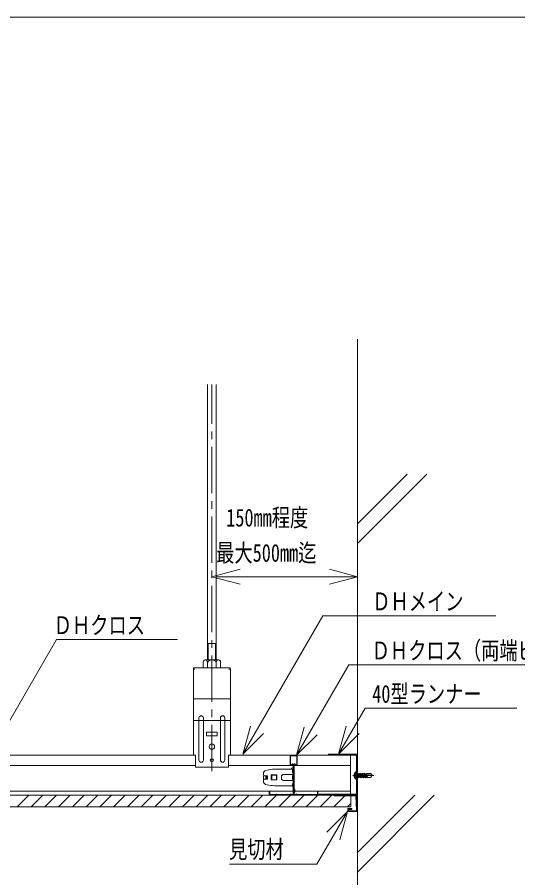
# Model space of a CAD drawing. Units: millimetres, scale not verified. Extents: x -205 to 205, y -142 to 142.
# Drawn here: x -150.7 to -99.2, y 54 to 142.5 of the extents above; entities that cross this region are included whole.
import ezdxf
from ezdxf.enums import TextEntityAlignment as Align

# ---------------------------------------------------------------- set-up
doc = ezdxf.new("R2010")
doc.units = ezdxf.units.MM
doc.header["$LTSCALE"] = 0.25
doc.linetypes.add('USER1', pattern=[28.575, 19.05, -3.175, 3.175, -3.175])
for name, color, linetype, lineweight in [('2-1_2-0', 7, 'Continuous', 18), ('2-2_2-1', 7, 'Continuous', 18), ('2-3_2-2', 7, 'Continuous', 18), ('F-1_F-0 図枠', 7, 'Continuous', 18)]:
    doc.layers.add(name, color=color, linetype=linetype, lineweight=lineweight)
doc.styles.add('ＭＳ ゴシック', font='')
doc.styles.get('ＭＳ ゴシック').set_extended_font_data('MS Gothic')

msp = doc.modelspace()

# ---------------------------------------------------------------- linework, layer by layer
at = {"layer": '2-1_2-0'}
for p, q in [((-115.7021, 109.3942), (-115.7021, 55.7339)), ((-131.1308, 78.1406), (-131.1308, 104.7569)), ((-130.2308, 78.1406), (-130.2308, 104.7569)), ((-115.7021, 90.4197), (-110.599, 95.5228)), ((-115.7021, 88.4197), (-108.599, 95.5228)), ((-131.1308, 78.1406), (-131.1308, 76.4404)), ((-131.0508, 78.1406), (-131.1308, 78.1406)), ((-131.0508, 78.1406), (-131.0508, 76.4404)), ((-131.0508, 78.1406), (-130.2308, 78.1406)), ((-130.3108, 78.1406), (-130.3108, 76.4404)), ((-130.2308, 78.1406), (-130.2308, 76.4404)), ((-131.5808, 76.2379), (-131.5808, 75.6404)), ((-130.0058, 76.4404), (-131.3558, 76.4404)), ((-131.1308, 76.1904), (-131.1308, 75.6404)), ((-130.2308, 76.1904), (-130.2308, 75.6404)), ((-129.7808, 76.2379), (-129.7808, 75.6404)), ((-132.5808, 75.4804), (-132.5808, 66.6604)), ((-132.5808, 75.4804), (-132.4208, 75.4804)), ((-128.8008, 75.6404), (-132.5608, 75.6404)), ((-132.5608, 75.4804), (-132.5608, 75.6404)), ((-128.9408, 75.4804), (-128.7808, 75.4804)), ((-128.8008, 75.4804), (-128.8008, 75.6404)), ((-128.7808, 75.4804), (-128.7808, 66.6604)), ((-128.7808, 72.4404), (-132.5808, 72.4404)), ((-132.0058, 70.2173), (-132.5808, 70.2173)), ((-132.0058, 70.4954), (-132.0058, 66.1454)), ((-131.5558, 70.4954), (-131.5558, 66.1454)), ((-131.5558, 70.2173), (-129.8058, 70.2173)), ((-129.8058, 70.4954), (-129.8058, 66.1454)), ((-129.3558, 70.4954), (-129.3558, 66.1454)), ((-129.3558, 70.2173), (-128.7808, 70.2173)), ((-144.3933, 66.6404), (-156.4762, 66.6404)), ((-132.3808, 66.6404), (-144.3933, 66.6404)), ((-132.3808, 66.6604), (-132.5808, 66.6604)), ((-132.3808, 66.6604), (-132.3808, 65.4204)), ((-128.7808, 66.6604), (-128.9808, 66.6604)), ((-128.9808, 66.6604), (-128.9808, 65.4204)), ((-115.8021, 66.6404), (-118.7021, 66.6404)), ((-116.4341, 66.6404), (-116.4341, 62.5404)), ((-144.3933, 65.5804), (-156.4762, 65.5804)), ((-132.3808, 65.5804), (-144.3933, 65.5804)), ((-116.4341, 65.5804), (-128.9808, 65.5804)), ((-128.9808, 65.4204), (-132.3808, 65.4204)), ((-125.3808, 64.7802), (-125.3808, 64.6204)), ((-125.1584, 65.07), (-125.0159, 65.1082)), ((-124.5188, 64.6104), (-124.5188, 64.1104)), ((-124.2394, 65.2104), (-122.3308, 65.2104)), ((-123.3038, 64.6604), (-122.3308, 64.6604)), ((-122.4308, 65.3604), (-122.3308, 65.3604)), ((-115.8858, 64.6239), (-115.953, 64.6239)), ((-115.7989, 64.9527), (-115.7988, 64.1752)), ((-115.7524, 64.7421), (-115.7989, 64.7421)), ((-115.7402, 64.6963), (-115.7989, 64.6963)), ((-115.7988, 64.5889), (-115.7739, 64.5639)), ((-115.7329, 64.8138), (-115.7524, 64.7421)), ((-115.6569, 64.3857), (-115.7524, 64.7421)), ((-115.6748, 64.7421), (-115.7329, 64.8138)), ((-115.5793, 64.3857), (-115.6748, 64.7421)), ((-115.5775, 64.7421), (-115.6748, 64.7421)), ((-115.5652, 64.6963), (-115.6625, 64.6963)), ((-115.5989, 64.6639), (-115.6489, 64.6639)), ((-115.5579, 64.8138), (-115.5775, 64.7421)), ((-115.4998, 64.7421), (-115.5579, 64.8138)), ((-115.4189, 64.7421), (-115.4998, 64.7421)), ((-115.4189, 64.4402), (-115.4998, 64.7421)), ((-115.4189, 64.6963), (-115.4876, 64.6963)), ((-115.3902, 64.6963), (-115.4189, 64.6963)), ((-115.4025, 64.7421), (-115.4167, 64.7421)), ((-115.3829, 64.8138), (-115.4025, 64.7421)), ((-115.307, 64.3857), (-115.4025, 64.7421)), ((-115.3249, 64.7421), (-115.3829, 64.8138)), ((-115.2294, 64.3857), (-115.3249, 64.7421)), ((-115.2276, 64.7421), (-115.3249, 64.7421)), ((-115.2153, 64.6963), (-115.3126, 64.6963)), ((-115.208, 64.8138), (-115.2276, 64.7421)), ((-115.1321, 64.3857), (-115.2276, 64.7421)), ((-115.15, 64.7421), (-115.208, 64.8138)), ((-115.0545, 64.3857), (-115.15, 64.7421)), ((-115.0526, 64.7421), (-115.15, 64.7421)), ((-115.0404, 64.6963), (-115.1377, 64.6963)), ((-115.033, 64.8138), (-115.0526, 64.7421)), ((-114.9571, 64.3857), (-115.0526, 64.7421)), ((-114.975, 64.7421), (-115.033, 64.8138)), ((-114.764, 64.7421), (-114.975, 64.7421)), ((-114.8795, 64.3857), (-114.975, 64.7421)), ((-114.8464, 64.6964), (-114.9627, 64.6964)), ((-114.8916, 64.6534), (-114.7596, 64.6293)), ((-114.8105, 64.6361), (-114.83, 64.5644)), ((-114.7524, 64.5644), (-114.8105, 64.6361)), ((-114.7214, 64.7621), (-114.3544, 64.7621)), ((-114.3544, 64.7621), (-114.1995, 64.5639)), ((-125.3808, 64.4854), (-125.3808, 64.2354)), ((-125.3808, 63.9406), (-125.3808, 64.1004)), ((-125.3308, 64.5354), (-125.0308, 64.5354)), ((-125.3308, 64.1854), (-125.0308, 64.1854)), ((-125.3008, 64.5404), (-124.9808, 64.5404)), ((-125.3008, 64.1804), (-124.9808, 64.1804)), ((-125.1308, 64.5354), (-125.1308, 64.1854)), ((-125.0808, 64.5354), (-125.0808, 64.1854)), ((-125.0308, 64.5354), (-125.0308, 64.1854)), ((-124.9808, 64.5404), (-124.9808, 64.1804)), ((-123.5308, 64.4604), (-123.5308, 64.2604)), ((-122.3308, 64.0604), (-123.3308, 64.0604)), ((-114.0504, 64.5639), (-116.1883, 64.5639)), ((-115.8858, 64.5039), (-115.953, 64.5039)), ((-115.7988, 64.5389), (-115.7739, 64.5639)), ((-115.7543, 64.3857), (-115.7988, 64.5522)), ((-115.7738, 64.314), (-115.7988, 64.3449)), ((-115.7543, 64.3857), (-115.7738, 64.314)), ((-115.6692, 64.4314), (-115.7665, 64.4314)), ((-115.6569, 64.3857), (-115.7543, 64.3857)), ((-115.5989, 64.314), (-115.6569, 64.3857)), ((-115.5793, 64.3857), (-115.5989, 64.314)), ((-115.4943, 64.4314), (-115.5916, 64.4314)), ((-115.482, 64.3857), (-115.5793, 64.3857)), ((-115.4189, 64.3323), (-115.4239, 64.314)), ((-115.4043, 64.3857), (-115.4189, 64.3323)), ((-115.3193, 64.4314), (-115.4166, 64.4314)), ((-115.4043, 64.3857), (-115.4121, 64.4148)), ((-115.307, 64.3857), (-115.4043, 64.3857)), ((-115.249, 64.314), (-115.307, 64.3857)), ((-115.2294, 64.3857), (-115.249, 64.314)), ((-115.1443, 64.4314), (-115.2416, 64.4314)), ((-115.1321, 64.3857), (-115.2294, 64.3857)), ((-115.074, 64.314), (-115.1321, 64.3857)), ((-115.0545, 64.3857), (-115.074, 64.314)), ((-114.9693, 64.4314), (-115.0667, 64.4314)), ((-114.9571, 64.3857), (-115.0545, 64.3857)), ((-114.8991, 64.314), (-114.9571, 64.3857)), ((-114.8795, 64.3857), (-114.8991, 64.314)), ((-114.7944, 64.4314), (-114.8918, 64.4314)), ((-114.7822, 64.3857), (-114.8795, 64.3857)), ((-114.7822, 64.3857), (-114.83, 64.5644)), ((-114.7242, 64.314), (-114.7822, 64.3857)), ((-114.7045, 64.3857), (-114.7524, 64.5644)), ((-114.7045, 64.3857), (-114.7242, 64.314)), ((-114.7089, 64.3597), (-114.3624, 64.3597)), ((-114.3624, 64.3597), (-114.1993, 64.564)), ((-144.3933, 62.9404), (-170.4782, 62.9404)), ((-116.4341, 62.9404), (-144.3933, 62.9404)), ((-125.1584, 63.6508), (-125.0159, 63.6126)), ((-124.2394, 63.5104), (-122.4003, 63.5104)), ((-122.3308, 63.1504), (-122.1608, 63.1504)), ((-122.3308, 62.8504), (-122.1608, 62.8504)), ((-122.1608, 62.8504), (-122.1608, 63.1504)), ((-116.4039, 62.5404), (-155.6762, 62.5404)), ((-150.6792, 61.3404), (-149.4792, 62.5404)), ((-149.265, 61.3404), (-148.065, 62.5404)), ((-147.8507, 61.3404), (-146.6507, 62.5404)), ((-146.4365, 61.3404), (-145.2365, 62.5404)), ((-145.0223, 61.3404), (-143.8223, 62.5404)), ((-143.6081, 61.3404), (-142.4081, 62.5404)), ((-142.1939, 61.3404), (-140.9939, 62.5404)), ((-140.7797, 61.3404), (-139.5797, 62.5404)), ((-139.3655, 61.3404), (-138.1655, 62.5404)), ((-137.9513, 61.3404), (-136.7513, 62.5404)), ((-136.537, 61.3404), (-135.337, 62.5404)), ((-135.1228, 61.3404), (-133.9228, 62.5404)), ((-133.7086, 61.3404), (-132.5086, 62.5404)), ((-132.2944, 61.3404), (-131.0944, 62.5404)), ((-130.8802, 61.3404), (-129.6802, 62.5404)), ((-129.466, 61.3404), (-128.266, 62.5404)), ((-128.0518, 61.3404), (-126.8518, 62.5404)), ((-126.6375, 61.3404), (-125.4375, 62.5404)), ((-125.2233, 61.3404), (-124.0233, 62.5404)), ((-123.8091, 61.3404), (-122.6091, 62.5404)), ((-122.3949, 61.3404), (-121.1949, 62.5404)), ((-120.9807, 61.3404), (-119.7807, 62.5404)), ((-119.7021, 62.5404), (-115.7021, 62.5404)), ((-119.5665, 61.3404), (-118.3665, 62.5404)), ((-118.1523, 61.3404), (-116.9523, 62.5404)), ((-115.8796, 62.4604), (-118.1021, 62.4604)), ((-116.4039, 61.3404), (-116.4039, 62.4604)), ((-115.8796, 62.4604), (-115.8322, 60.9404)), ((-115.8021, 62.5404), (-115.7521, 60.9404)), ((-107.8226, 62.5253), (-115.7545, 54.5934)), ((-115.7021, 56.6458), (-109.8226, 62.5253)), ((-116.4039, 61.3404), (-170.4782, 61.3404)), ((-116.738, 61.3404), (-116.4039, 61.6746)), ((-116.3021, 61.1604), (-116.7021, 61.1604)), ((-116.7021, 61.1604), (-116.7021, 60.8604)), ((-116.6221, 61.0804), (-116.6221, 60.9404)), ((-115.7021, 60.8604), (-116.7021, 60.8604)), ((-115.8322, 60.9404), (-116.6221, 60.9404)), ((-115.7021, 60.9404), (-115.7521, 60.9404)), ((-115.7021, 60.9404), (-115.7021, 60.8604)), ((-115.7021, 41.6687), (-115.7021, 60.0607))]:
    msp.add_line(p, q, dxfattribs=at)
at = {"layer": '2-1_2-0', "color": 4, "linetype": 'USER1'}
msp.add_line((-130.6808, 64.9897), (-130.6808, 104.7569), dxfattribs=at)
at = {"layer": '2-1_2-0'}
for points in [[(-130.1308, 68.6504), (-131.2308, 68.6504), (-131.2308, 69.0004), (-130.1308, 69.0004)], [(-124.541, 64.1104), (-124.0308, 64.1104), (-124.0308, 64.6104), (-124.541, 64.6104)], [(-124.5408, 64.1054), (-123.9908, 64.1054), (-123.9908, 64.6154), (-124.5408, 64.6154)]]:
    msp.add_lwpolyline(points, close=True, dxfattribs=at)
for points in [[(-116.4341, 66.6404), (-116.6019, 66.6404), (-128.9808, 66.6404)], [(-119.7021, 62.5404), (-119.7021, 62.6404), (-115.8021, 62.6404), (-115.8021, 66.6404)], [(-115.7021, 62.5404), (-115.7021, 66.7404), (-118.7021, 66.7404), (-118.7021, 66.6404)], [(-124.5408, 64.1054), (-124.5908, 64.1054), (-124.5908, 64.6154), (-124.5408, 64.6154)], [(-115.4239, 64.314), (-115.482, 64.3857), (-115.5775, 64.7421)], [(-114.8916, 64.6534), (-114.8315, 64.7105), (-114.7214, 64.7621)], [(-115.8021, 62.5404), (-118.1021, 62.5404), (-118.1021, 62.4604)], [(-116.3021, 61.1604), (-116.3021, 61.0804), (-116.6221, 61.0804)]]:
    msp.add_lwpolyline(points, dxfattribs=at)
for centre, radius in [((-130.6808, 67.5204), 0.275), ((-130.6808, 66.1204), 0.16)]:
    msp.add_circle(centre, radius, dxfattribs=at)
for centre, radius, start, end in [((-131.3558, 76.2141), 0.2263, 353.97442, 186.02558), ((-130.6808, 75.9104), 0.53, 31.89079, 148.10921), ((-130.0058, 76.2141), 0.2263, 353.97442, 186.02558), ((-131.7808, 70.4689), 0.2266, 6.73292, 173.26708), ((-131.7808, 71.9027), 1.7004, 262.39609, 277.60391), ((-129.5808, 70.4689), 0.2266, 6.73292, 173.26708), ((-129.5808, 71.9027), 1.7004, 262.39609, 277.60391), ((-131.7808, 66.1454), 0.225, 180, 0), ((-129.5808, 66.1454), 0.225, 180, 0), ((-125.0808, 64.7802), 0.3, 105, 180), ((-125.3008, 64.6204), 0.08, 180, 270), ((-124.2394, 62.2104), 3, 90, 105), ((-123.3308, 64.4604), 0.2, 82.24354, 180), ((-122.4308, 65.2604), 0.1, 90, 180), ((-122.1208, 65.0104), 0.29, 138.39143, 223.60282), ((-121.8083, 64.3604), 0.6025, 150.13717, 209.86283), ((-122.1208, 65.0104), 0.29, 136.39718, 138.39143), ((-115.5545, 64.5639), 0.4999, 131.52101, 180.00005), ((-115.4216, 64.5639), 0.5498, 150.07422, 171.66631), ((-115.9276, 64.654), 0.0394, 195.35175, 229.89621), ((-115.9411, 64.8416), 0.0431, 355.52147, 85.86638), ((-115.8104, 64.8342), 0.1284, 89.91063, 125.99127), ((-115.9216, 64.5639), 0.0699, 300.81577, 59.18434), ((-115.8105, 64.9509), 0.0117, 8.61571, 90.97989), ((-114.7249, 62.4948), 2.1348, 75.7457, 90.93218), ((-125.3308, 64.4854), 0.05, 90, 180), ((-125.3308, 64.2354), 0.05, 180, 270), ((-125.3008, 64.1004), 0.08, 90, 180), ((-125.0808, 63.9406), 0.3, 180, 255), ((-123.3308, 64.2604), 0.2, 180, 270), ((-122.1208, 63.5604), 0.29, 136.39718, 223.60282), ((-115.5545, 64.5639), 0.4999, 180.00005, 228.47098), ((-115.9276, 64.4738), 0.0394, 130.11562, 164.64836), ((-115.4216, 64.5639), 0.5498, 188.33444, 209.92363), ((-115.9411, 64.2862), 0.0431, 274.13432, 4.51186), ((-115.8104, 64.2936), 0.1284, 233.98254, 270.17889), ((-115.8105, 64.1769), 0.0117, 269.01915, 351.81377), ((-124.2394, 66.5104), 3, 255, 270)]:
    msp.add_arc(centre, radius, start, end, dxfattribs=at)
at = {"layer": '2-2_2-1'}
for p, q in [((-122.6458, 66.5404), (-122.6458, 65.6804)), ((-122.5958, 65.6804), (-122.5958, 66.5404)), ((-122.5458, 66.6404), (-122.0158, 66.6404)), ((-122.5458, 66.5904), (-122.0158, 66.5904)), ((-121.9658, 65.6804), (-121.9658, 66.5404)), ((-121.9158, 66.5404), (-121.9158, 65.6804)), ((-122.5086, 65.6468), (-122.4344, 65.721)), ((-122.4751, 65.6097), (-122.399, 65.6857)), ((-122.3308, 65.6574), (-122.3308, 62.6404)), ((-122.2808, 65.6574), (-122.2808, 62.6404)), ((-122.2808, 65.5541), (-122.2808, 62.6404)), ((-122.2308, 65.6574), (-122.2308, 62.6404)), ((-122.0865, 65.6097), (-122.1625, 65.6857)), ((-122.0529, 65.6468), (-122.1271, 65.721)), ((-124.7808, 62.6404), (-124.7808, 62.9404)), ((-124.7808, 62.9404), (-124.7308, 62.9404)), ((-124.7308, 62.9404), (-124.7308, 62.6404)), ((-119.8308, 62.9404), (-119.8308, 62.6404)), ((-119.7808, 62.9404), (-119.8308, 62.9404)), ((-119.7808, 62.6404), (-119.7808, 62.9404)), ((-124.6808, 62.5904), (-124.108, 62.5904)), ((-124.6808, 62.5404), (-124.108, 62.5404)), ((-124.0803, 62.6099), (-124.0939, 62.5962)), ((-124.0449, 62.5745), (-124.0585, 62.5609)), ((-124.0166, 62.5745), (-124.003, 62.5609)), ((-123.9676, 62.5962), (-123.9813, 62.6099)), ((-123.9373, 62.5904), (-123.9535, 62.5904)), ((-123.9373, 62.5404), (-123.9535, 62.5404)), ((-123.8242, 62.5904), (-123.7673, 62.5904)), ((-123.8242, 62.5404), (-123.7673, 62.5404)), ((-123.6542, 62.5904), (-123.5973, 62.5904)), ((-123.5973, 62.5404), (-123.6542, 62.5404)), ((-123.4842, 62.5904), (-123.4273, 62.5904)), ((-123.4273, 62.5404), (-123.4842, 62.5404)), ((-123.3142, 62.5904), (-123.2573, 62.5904)), ((-123.3142, 62.5404), (-123.2573, 62.5404)), ((-123.1442, 62.5904), (-123.0873, 62.5904)), ((-123.0873, 62.5404), (-123.1442, 62.5404)), ((-122.6859, 62.5904), (-122.9742, 62.5904)), ((-122.9742, 62.5404), (-122.6873, 62.5404)), ((-122.6553, 62.6047), (-122.6397, 62.6232)), ((-122.6014, 62.5911), (-122.617, 62.5725)), ((-122.5401, 62.5911), (-122.5245, 62.5725)), ((-122.4862, 62.6047), (-122.5018, 62.6232)), ((-122.3808, 62.5904), (-122.4556, 62.5904)), ((-122.4556, 62.5404), (-122.3808, 62.5404)), ((-122.1808, 62.5904), (-122.1059, 62.5904)), ((-122.1059, 62.5404), (-122.1808, 62.5404)), ((-122.0753, 62.6047), (-122.0597, 62.6232)), ((-122.0214, 62.5911), (-122.037, 62.5725)), ((-121.9601, 62.5911), (-121.9445, 62.5725)), ((-121.9062, 62.6047), (-121.9218, 62.6232)), ((-121.8756, 62.5904), (-121.5873, 62.5904)), ((-121.5873, 62.5404), (-121.8743, 62.5404)), ((-121.4173, 62.5904), (-121.4742, 62.5904)), ((-121.4742, 62.5404), (-121.4173, 62.5404)), ((-121.2473, 62.5904), (-121.3042, 62.5904)), ((-121.3042, 62.5404), (-121.2473, 62.5404)), ((-121.0773, 62.5904), (-121.1342, 62.5904)), ((-121.1342, 62.5404), (-121.0773, 62.5404)), ((-120.9073, 62.5904), (-120.9642, 62.5904)), ((-120.9642, 62.5404), (-120.9073, 62.5404)), ((-120.7373, 62.5904), (-120.7942, 62.5904)), ((-120.7942, 62.5404), (-120.7373, 62.5404)), ((-120.6242, 62.5904), (-120.608, 62.5904)), ((-120.6242, 62.5404), (-120.608, 62.5404)), ((-120.5939, 62.5962), (-120.5803, 62.6099)), ((-120.5449, 62.5745), (-120.5585, 62.5609)), ((-120.5166, 62.5745), (-120.503, 62.5609)), ((-120.4813, 62.6099), (-120.4676, 62.5962)), ((-119.8808, 62.5904), (-120.4535, 62.5904)), ((-119.8808, 62.5404), (-120.4535, 62.5404))]:
    msp.add_line(p, q, dxfattribs=at)
for centre, radius, start, end in [((-122.5458, 66.5404), 0.1, 90, 180), ((-122.5458, 66.5404), 0.05, 90, 180), ((-122.0158, 66.5404), 0.1, 0, 90), ((-122.0158, 66.5404), 0.05, 0, 90), ((-122.5458, 65.6804), 0.1, 180, 315), ((-122.5458, 65.6804), 0.05, 180, 317.84797), ((-122.3708, 65.6574), 0.09, 0, 135), ((-122.3708, 65.6574), 0.04, 0, 135), ((-122.1908, 65.6574), 0.09, 45, 180), ((-122.1908, 65.6574), 0.04, 45, 180), ((-122.0158, 65.6804), 0.1, 225, 0), ((-122.0158, 65.6804), 0.05, 222.15203, 0), ((-124.6808, 62.6404), 0.1, 180, 270), ((-124.6808, 62.6404), 0.05, 180, 270), ((-124.108, 62.6104), 0.02, 270, 315), ((-124.108, 62.6104), 0.07, 270, 315), ((-124.0308, 62.5604), 0.07, 45, 135), ((-124.0308, 62.5604), 0.02, 45, 135), ((-123.9535, 62.6104), 0.07, 225, 270), ((-123.9535, 62.6104), 0.02, 225, 270), ((-123.9373, 62.6104), 0.02, 270, 308.94244), ((-123.9373, 62.6104), 0.07, 270, 308.94244), ((-123.8808, 62.5404), 0.07, 51.05756, 128.94244), ((-123.8808, 62.5404), 0.02, 53.1301, 128.94244), ((-123.8242, 62.6104), 0.07, 231.05756, 270), ((-123.8242, 62.6104), 0.02, 231.05756, 270), ((-123.7673, 62.6104), 0.02, 270, 308.94244), ((-123.7673, 62.6104), 0.07, 270, 308.94244), ((-123.7108, 62.5404), 0.07, 51.05756, 128.94244), ((-123.7108, 62.5404), 0.02, 51.05756, 126.8699), ((-123.6542, 62.6104), 0.07, 231.05756, 270), ((-123.6542, 62.6104), 0.02, 231.05756, 270), ((-123.5973, 62.6104), 0.02, 270, 308.94244), ((-123.5973, 62.6104), 0.07, 270, 308.94244), ((-123.5408, 62.5404), 0.07, 51.05756, 128.94244), ((-123.5408, 62.5404), 0.02, 51.05756, 126.8699), ((-123.4842, 62.6104), 0.07, 231.05756, 270), ((-123.4842, 62.6104), 0.02, 231.05756, 270), ((-123.4273, 62.6104), 0.02, 270, 308.94244), ((-123.4273, 62.6104), 0.07, 270, 308.94244), ((-123.3708, 62.5404), 0.07, 51.05756, 128.94244), ((-123.3708, 62.5404), 0.02, 51.05756, 126.8699), ((-123.3142, 62.6104), 0.07, 231.05756, 270), ((-123.3142, 62.6104), 0.02, 231.05756, 270), ((-123.2573, 62.6104), 0.02, 270, 308.94244), ((-123.2573, 62.6104), 0.07, 270, 308.94244), ((-123.2008, 62.5404), 0.07, 51.05756, 128.94244), ((-123.2008, 62.5404), 0.02, 51.05756, 126.8699), ((-123.1442, 62.6104), 0.07, 231.05756, 270), ((-123.1442, 62.6104), 0.02, 231.05756, 270), ((-123.0873, 62.6104), 0.02, 270, 308.94244), ((-123.0873, 62.6104), 0.07, 270, 308.94244), ((-123.0308, 62.5404), 0.07, 51.05756, 128.94244), ((-123.0308, 62.5404), 0.02, 51.05756, 126.8699), ((-122.9742, 62.6104), 0.07, 231.05756, 270), ((-122.9742, 62.6104), 0.02, 231.05756, 270), ((-122.6859, 62.6304), 0.04, 270, 320), ((-122.6859, 62.6304), 0.09, 270, 320), ((-122.5708, 62.5654), 0.09, 40, 140), ((-122.5708, 62.5654), 0.04, 40, 140), ((-122.4556, 62.6304), 0.09, 220, 270), ((-122.4556, 62.6304), 0.04, 220, 270), ((-122.3808, 62.6404), 0.05, 270, 0), ((-122.3808, 62.6404), 0.1, 270, 0), ((-122.1808, 62.6404), 0.1, 180, 270), ((-122.1808, 62.6404), 0.05, 180, 270), ((-122.1059, 62.6304), 0.04, 270, 320), ((-122.1059, 62.6304), 0.09, 270, 320), ((-121.9908, 62.5654), 0.09, 40, 140), ((-121.9908, 62.5654), 0.04, 40, 140), ((-121.8756, 62.6304), 0.09, 220, 270), ((-121.8756, 62.6304), 0.04, 220, 270), ((-121.5873, 62.6104), 0.02, 270, 308.94244), ((-121.5873, 62.6104), 0.07, 270, 308.94244), ((-121.5308, 62.5404), 0.07, 51.05756, 128.94244), ((-121.5308, 62.5404), 0.02, 53.1301, 128.94244), ((-121.4742, 62.6104), 0.07, 231.05756, 270), ((-121.4742, 62.6104), 0.02, 231.05756, 270), ((-121.4173, 62.6104), 0.02, 270, 308.94244), ((-121.4173, 62.6104), 0.07, 270, 308.94244), ((-121.3608, 62.5404), 0.07, 51.05756, 128.94244), ((-121.3608, 62.5404), 0.02, 53.1301, 128.94244), ((-121.3042, 62.6104), 0.07, 231.05756, 270), ((-121.3042, 62.6104), 0.02, 231.05756, 270), ((-121.2473, 62.6104), 0.02, 270, 308.94244), ((-121.2473, 62.6104), 0.07, 270, 308.94244), ((-121.1908, 62.5404), 0.07, 51.05756, 128.94244), ((-121.1908, 62.5404), 0.02, 53.1301, 128.94244), ((-121.1342, 62.6104), 0.07, 231.05756, 270), ((-121.1342, 62.6104), 0.02, 231.05756, 270), ((-121.0773, 62.6104), 0.02, 270, 308.94244), ((-121.0773, 62.6104), 0.07, 270, 308.94244), ((-121.0208, 62.5404), 0.07, 51.05756, 128.94244), ((-121.0208, 62.5404), 0.02, 53.1301, 128.94244), ((-120.9642, 62.6104), 0.07, 231.05756, 270), ((-120.9642, 62.6104), 0.02, 231.05756, 270), ((-120.9073, 62.6104), 0.02, 270, 308.94244), ((-120.9073, 62.6104), 0.07, 270, 308.94244), ((-120.8508, 62.5404), 0.07, 51.05756, 128.94244), ((-120.8508, 62.5404), 0.02, 53.1301, 128.94244), ((-120.7942, 62.6104), 0.07, 231.05756, 270), ((-120.7942, 62.6104), 0.02, 231.05756, 270), ((-120.7373, 62.6104), 0.02, 270, 308.94244), ((-120.7373, 62.6104), 0.07, 270, 308.94244), ((-120.6808, 62.5404), 0.07, 51.05756, 128.94244), ((-120.6808, 62.5404), 0.02, 51.05756, 126.8699), ((-120.6242, 62.6104), 0.07, 231.05756, 270), ((-120.6242, 62.6104), 0.02, 231.05756, 270), ((-120.608, 62.6104), 0.02, 270, 315), ((-120.608, 62.6104), 0.07, 270, 315), ((-120.5308, 62.5604), 0.07, 45, 135), ((-120.5308, 62.5604), 0.02, 45, 135), ((-120.4535, 62.6104), 0.07, 225, 270), ((-120.4535, 62.6104), 0.02, 225, 270), ((-119.8808, 62.6404), 0.05, 270, 0), ((-119.8808, 62.6404), 0.1, 270, 0)]:
    msp.add_arc(centre, radius, start, end, dxfattribs=at)
at = {"layer": '2-3_2-2'}
for p, q in [((-130.6808, 84.9899), (-127.7831, 85.7664)), ((-130.6808, 84.9899), (-127.7831, 84.2135)), ((-115.7021, 84.9899), (-118.5999, 85.7664)), ((-127.4842, 66.7404), (-119.2654, 80.9756)), ((-101.4992, 80.9756), (-119.2654, 80.9756)), ((-146.665, 78.5339), (-134.2317, 78.5339)), ((-116.6128, 75.9289), (-121.9795, 66.6336)), ((-116.6128, 75.9289), (-81.6669, 75.9289)), ((-117.6512, 66.7404), (-114.9191, 71.4725)), ((-99.3308, 71.4725), (-114.9191, 71.4725)), ((-127.4842, 66.7404), (-126.7077, 69.6382)), ((-121.9795, 66.6336), (-121.203, 69.5314)), ((-117.6512, 66.7404), (-116.8748, 69.6382)), ((-127.4842, 66.7404), (-125.3628, 68.8617)), ((-121.9795, 66.6336), (-119.8582, 68.7549)), ((-117.6512, 66.7404), (-115.5299, 68.8617)), ((-119.879, 55.4337), (-116.7458, 60.8604)), ((-116.7458, 60.8604), (-118.8672, 58.7391)), ((-116.7458, 60.8604), (-117.5223, 57.9626)), ((-119.879, 55.4337), (-128.8654, 55.4337))]:
    msp.add_line(p, q, dxfattribs=at)
for points in [[(-130.2308, 84.9899), (-115.7021, 84.9899), (-118.5999, 84.2135)], [(-146.665, 78.5339), (-153.5317, 66.6404), (-152.7553, 69.5381)]]:
    msp.add_lwpolyline(points, dxfattribs=at)
at = {"layer": 'F-1_F-0 図枠'}
msp.add_line((205, 142.5), (-205, 142.5), dxfattribs=at)

# ---------------------------------------------------------------- texts
at = {"layer": '2-3_2-2', "style": 'ＭＳ ゴシック', "width": 0.75}
for s, p in [('150mm程度', (-129.2047, 89.6007)), ('最大500mm迄', (-130.2394, 85.9792)), ('ＤＨメイン', (-114.2013, 80.9884)), ('ＤＨクロス', (-146.9338, 78.5467)), ('ＤＨクロス（両端ビス固定）', (-114.2569, 75.9417)), ('40型ランナー', (-114.2013, 71.4853)), ('見切材', (-128.9122, 55.5112))]:
    msp.add_text(s, height=1.833, dxfattribs=at).set_placement(p, align=Align.BOTTOM_LEFT)

doc.saveas('drawing.dxf')
